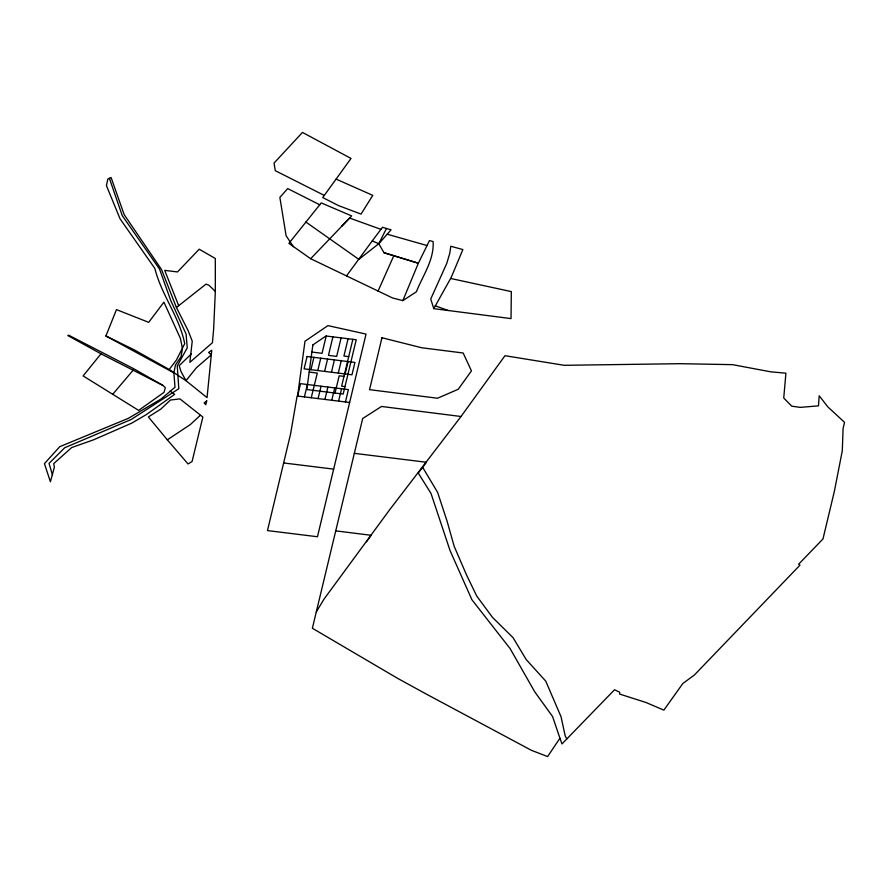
<?xml version="1.0" encoding="UTF-8"?>
<svg xmlns="http://www.w3.org/2000/svg" width="889" height="889" viewBox="0 0 889 889"><rect width="100%" height="100%" fill="white"/><g stroke="black" fill="none" stroke-linecap="round" stroke-linejoin="round"><path stroke-width="1.33" d="M170.155 391.082L174.666 394.36L146.418 414.552L131.85 423.086L93.601 439.811L71.665 447.567L53.696 463.636L54.396 467.114L50.395 481.771L44.45 463.614L59.774 446.678L128.349 418.341L160.898 399.094L175.011 387.248L173.877 372.869L175.455 364.979L181.067 356.689L182.423 348.544L180.445 338.52L163.92 302.138L148.696 322.34L116.47 309.616L105.924 335.986L134.072 349.755L169.21 369.491L176.455 359.978L184.712 343.665C179.489 316.962 161.42 295.004 154.864 268.456L120.059 218.827L106.424 185.568L107.836 179.067L111.081 177.5L124.138 214.582L161.487 269.478L176.422 307.483L188.19 330.752L192.235 341.176L189.857 362.345L212.427 342.698L213.627 329.308L215.338 291.381L215.316 258.488L199.225 249.209L177.478 271.945L164.698 270.356L178.7 305.694M349.61 402.473L297.115 396.005L290.559 434.021L267.478 530.589L317.462 536.745L366.035 334.086L327.93 325.618L304.983 341.232L297.582 396.061L300.549 383.67L348.41 389.604L345.443 401.961M304.416 396.861L307.383 384.515M310.939 369.691L313.906 357.345M311.261 397.716L317.306 373.08L309.194 372.069M317.784 370.546L320.751 358.2M326.207 336.02L322.051 353.322L311.906 352.055M318.095 398.561L321.062 386.215M324.618 371.391L327.585 359.045M332.908 336.853L328.463 355.378L336.664 356.4L341.109 337.876M324.93 399.417L327.897 387.059M331.453 372.247L334.42 359.889M331.764 400.261L334.731 387.915M338.287 373.091L341.254 360.745M335.042 393.038L339.187 375.791L343.987 376.391M348.077 338.742L343.932 356.033L348.721 356.633M352.855 339.331L341.643 386.193L344.976 386.604M338.609 401.106L341.565 388.76M345.132 373.936L348.088 361.59M559.937 738.237L561.97 743.937L614.543 689.742L619.633 692.22L619.677 694.076L646.059 702.521L663.85 710.133L682.863 683.474L694.353 675.04L799.956 565.171L798.622 564.226L822.981 538.967L834.371 491.295L842.294 450.767L843.094 428.354L844.55 422.342L827.926 406.984L819.18 395.749L818.491 405.862L800.178 407.373L791.743 406.162L783.742 398.016L785.92 373.191L770.696 371.824L732.58 364.657L680.263 363.69L564.282 365.312L504.985 355.7L461.024 416.497L381.514 406.462L362.69 418.508L312.372 628.256L397.772 678.44L427.12 694.52L531.389 750.305L547.602 756.572L559.937 738.237L552.58 716.545L534.756 691.842L510.075 648.548L471.915 599.753L449.99 550.413L431.009 493.439L418.263 473.048L426.431 462.269L354.333 453.334M402.839 300.626L418.352 263.233L429.476 240.586L433.087 241.541C434.332 259.888 422.764 275.501 416.385 291.792L402.839 300.626L392.46 297.937L310.661 258.721L288.892 243.375L321.218 202.903L351.655 215.916L310.661 258.721M378.025 291.159L393.805 255.732L418.352 263.233L383.992 252.72L378.792 243.719L372.247 240.908L346.532 275.857M305.86 222.028L358.834 259.355L378.792 243.719L386.471 228.473M433.788 308.639L451.234 277.368L462.869 249.565L450.79 246.253L449.834 253.121L446.711 263.533L430.721 299.037L433.788 308.639L511.031 318.606L511.319 291.592L450.623 278.468M316.273 611.943L323.996 599.153L389.649 509.775L461.024 416.497M366.446 541.79L371.158 535.289L335.742 530.866M372.247 240.908L382.47 227.284L391.06 229.84L378.792 243.719M100.99 353.822L83.121 375.914L138.64 410.396L164.043 392.338L165.343 387.593L162.676 385.281L133.594 368.657L68.62 335.186L67.775 335.531L100.99 353.822L162.676 385.281M112.67 394.349L133.183 370.157M341.632 226.306L349.588 218.061L380.925 229.34M191.302 353.955L179.2 365.657L180.967 371.469L185.979 380.703L207.048 397.616L211.76 350.244L208.626 352.466L211.315 354.844L196.369 367.768L185.979 380.703L169.21 369.491M200.269 415.363L190.379 424.531L167.332 439.822L148.385 416.93L160.765 409.14L170.466 400.028L179.922 398.894L202.87 417.03L192.068 461.535L188.035 463.958L167.332 439.822M176.422 307.483L206.026 284.124L208.793 285.136L215.338 291.381M283.635 462.958L333.653 469.125M387.204 234.207L427.031 245.553M383.992 252.72L393.805 255.732M435.254 305.794L448.234 310.505M336.086 179.1L372.78 195.369L361.023 214.105L338.32 205.515L322.74 197.547L351.022 158.442L302.471 132.428L274.045 163.076L275.268 170.677L324.285 195.413M319.729 204.781L287.692 188.59L279.868 197.414L286.114 235.785L293.414 246.709M105.924 335.986L173.877 372.869M422.619 467.281L437.599 492.328L447.111 521.298L454.201 546.379L466.592 575.094L476.715 596.008L492.484 617.366L513.042 637.657L526.21 659.571L545.735 681.107L561.003 716.634L565.182 735.77L566.771 738.981M109.391 178.311L122.238 215.605L159.542 269.089L170.655 300.282L186.079 334.031L187.246 347.843L177.244 365.912L178.811 388.726L131.127 419.519L64.741 447.723L49.028 463.391L52.551 475.204M312.861 344.932L306.838 389.538L343.187 394.06L356.222 339.754L325.996 335.998L312.861 344.932M206.704 400.85L205.781 404.751L204.137 402.961L206.704 400.85M381.948 337.753L369.557 389.66L437.544 398.239L458.246 389.26L471.448 370.902L463.158 353L421.708 347.766L381.948 337.753M307.072 356.5L304.105 368.846L351.966 374.791L354.933 362.434L307.072 356.5"/></g></svg>
